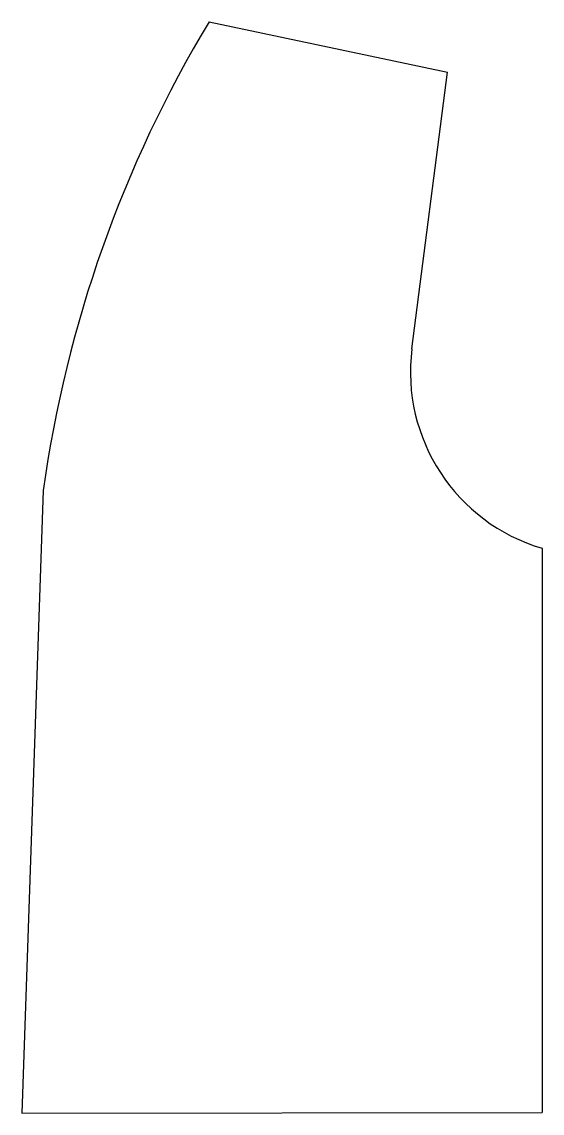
# Model space of a CAD drawing. Header units: inches. Extents: x 1.9 to 11.9, y 2.1 to 23.2.
import ezdxf

# ---------------------------------------------------------------- set-up
doc = ezdxf.new("R2010")
doc.units = ezdxf.units.IN
doc.header["$MEASUREMENT"] = 0

msp = doc.modelspace()

# ---------------------------------------------------------------- linework, layer by layer
for p, q in [((5.483, 23.201), (10.097, 22.226)), ((9.41, 16.87), (10.097, 22.226)), ((2.27, 14.127), (1.853, 2.074)), ((11.934, 13.008), (11.934, 2.088)), ((1.853, 2.074), (11.934, 2.088))]:
    msp.add_line(p, q)
for centre, radius, start, end in [((25.978, 10.838), 23.936, 148.9027, 172.1031), ((12.939, 16.421), 3.557, 172.7548, 253.5886)]:
    msp.add_arc(centre, radius, start, end)

doc.saveas('drawing.dxf')
